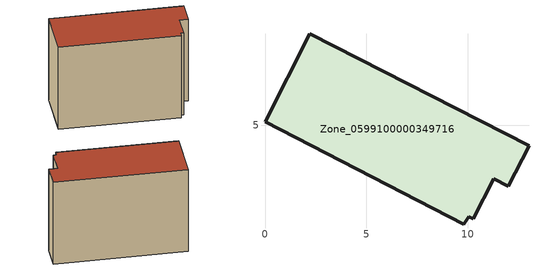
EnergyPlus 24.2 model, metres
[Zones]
Zone_0599100000349716
 floor ground (C_G): 9.81,0.13 0,5.18 2.22,9.51 13.02,3.99 12,1.99 11.29,2.36 10.27,0.39 10.05,0.5 z3.9
 wall outside (C_F): 11.29,2.36 12,1.99 13.02,3.99 2.22,9.51 0,5.18 9.81,0.13 10.05,0.5 10.27,0.39 11.29,2.36 z3.9:12.41
 roof outside (C_R): 0,5.18 9.81,0.13 10.05,0.5 10.27,0.39 11.29,2.36 12,1.99 13.02,3.99 2.22,9.51 z12.41
[BUILDING]
Pand.0599100000349716: North Axis=0; Terrain=City; Loads Convergence Tolerance Value=0.04; Temperature Convergence Tolerance Value=0.4; Solar Distribution=FullExterior; Maximum Number of Warmup Days=25; Minimum Number of Warmup Days=1
[Site:Location]
Rotterdam.The.Hague.AP_ZH_NLD Design_Conditions: Latitude=51.96; Longitude=4.45; Time Zone=1; Elevation=-4.5
[SITE:GROUNDTEMPERATURE:BUILDINGSURFACE]
18, 18, 18, 18, 18, 18, 18, 18, 18, 18, 18, 18
[MATERIAL] Thermal Absorptance=0.9; Solar Absorptance=0.7; Visible Absorptance=0.7
Name | Roughness | Thickness | Conductivity | Density | Specific Heat
G.TC.1992-2005 | MediumSmooth | 0.15 | 0.06 | 540 | 1210
F.TC.1992-2005 | Rough | 0.3 | 0.12 | 1920 | 840
R.TC.1992-2005 | MediumRough | 0.2 | 0.08 | 1500 | 1000
[CONSTRUCTION]
C_G: G.TC.1992-2005
C_F: F.TC.1992-2005
C_R: R.TC.1992-2005
[ZONE]
Zone_0599100000349716: Type=1; Multiplier=1; Ceiling Height=Autocalculate; Volume=Autocalculate; Floor Area=autocalculate; Part of Total Floor Area=Yes
[ZONEINFILTRATION:DESIGNFLOWRATE]
Infil_Zone_0599100000349716: Zone or ZoneList or Space or SpaceList=Zone_0599100000349716; Schedule=AlwaysOn; Design Flow Rate Calculation Method=Flow/Area; Flow Rate per Floor Area=0.0015; Constant Term Coefficient=1; Temperature Term Coefficient=0; Velocity Term Coefficient=0; Velocity Squared Term Coefficient=0
[HVACTEMPLATE:ZONE:IDEALLOADSAIRSYSTEM]
Zone_0599100000349716: Maximum Heating Supply Air Temperature=50; Minimum Cooling Supply Air Temperature=13; Maximum Heating Supply Air Humidity Ratio=0.0156; Minimum Cooling Supply Air Humidity Ratio=0.0077; Heating Limit=NoLimit; Cooling Limit=NoLimit; Dehumidification Control Type=ConstantSensibleHeatRatio; Cooling Sensible Heat Ratio=0.7; Dehumidification Setpoint=60; Humidification Control Type=None; Humidification Setpoint=30; Outdoor Air Method=None; Outdoor Air Flow Rate per Person=0.00944; Outdoor Air Flow Rate per Zone Floor Area=0; Outdoor Air Flow Rate per Zone=0; Demand Controlled Ventilation Type=None; Outdoor Air Economizer Type=NoEconomizer; Heat Recovery Type=None; Sensible Heat Recovery Effectiveness=0.7; Latent Heat Recovery Effectiveness=0.65
[ZONECONTROL:THERMOSTAT]
ThermostatControl_Zone_0599100000349716: Zone or ZoneList=Zone_0599100000349716; Control Type Schedule=DualSetpointControlType; Control 1=Thermostat_Zone_0599100000349716; Temperature Difference Between Cutout And Setpoint=0
[THERMOSTATSETPOINT:DUALSETPOINT]
Thermostat_Zone_0599100000349716: Heating Setpoint Temperature Schedule=HeatingSetpoint_Zone_0599100000349716; Cooling Setpoint Temperature Schedule=CoolingSetpoint_Zone_0599100000349716
[SCHEDULE:COMPACT]
HeatingSetpoint_Zone_0599100000349716: Through: 12/31, For: AllDays, Until: 24:00, 21
CoolingSetpoint_Zone_0599100000349716: Through: 12/31, For: AllDays, Until: 24:00, 24
DualSetpointControlType: Through: 12/31, For: AllDays, Until: 24:00, 4
AlwaysOn: Through: 12/31, For: AllDays, Until: 24:00, 1
